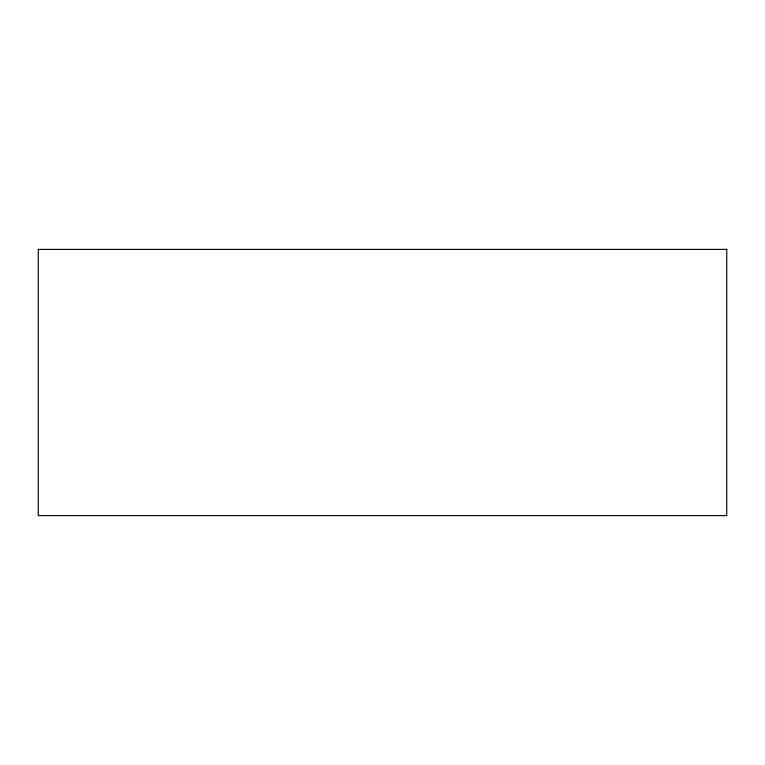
<?xml version="1.0" encoding="UTF-8"?>
<svg xmlns="http://www.w3.org/2000/svg" width="765" height="765" viewBox="0 0 765 765"><rect width="100%" height="100%" fill="white"/><g stroke="black" fill="none" stroke-linecap="round" stroke-linejoin="round"><path stroke-width="1.15" d="M726.75 249.39L38.25 249.39L38.25 515.61L726.75 515.61L726.75 249.39"/></g></svg>
